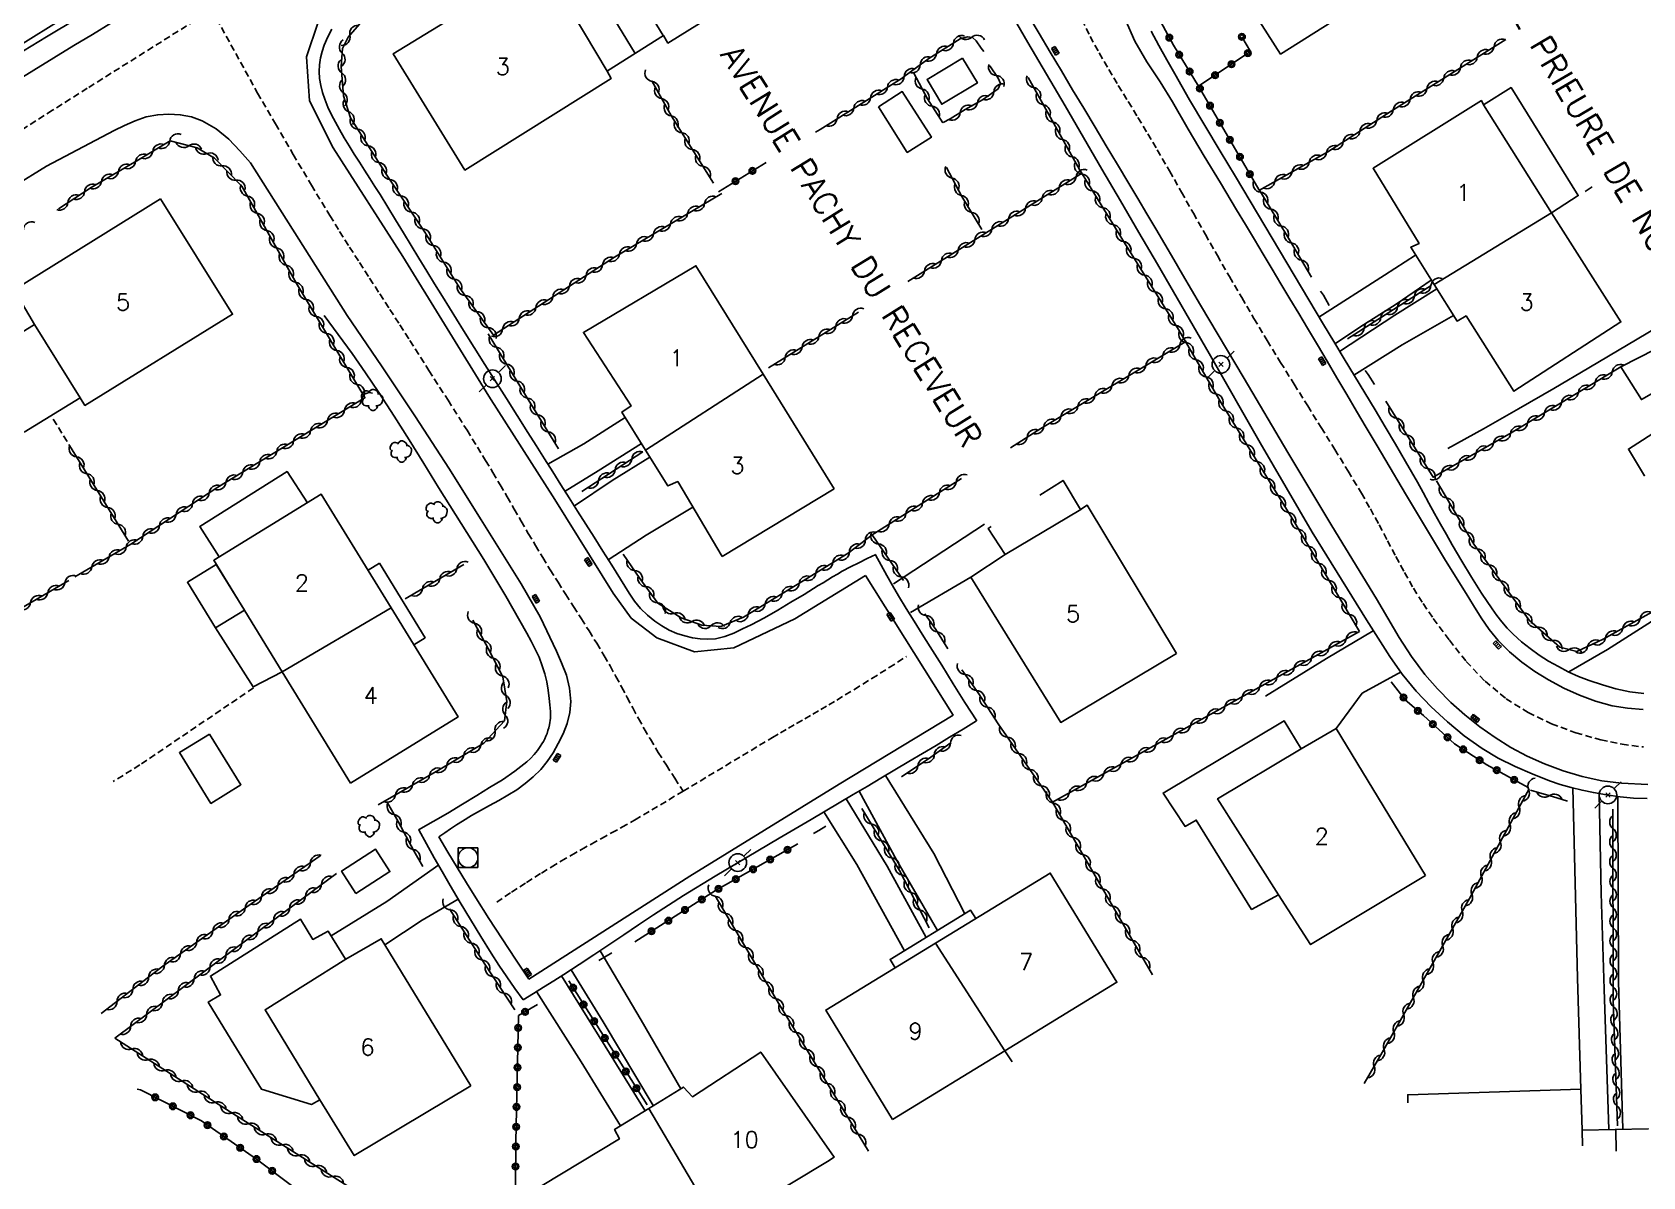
# Model space of a CAD drawing. Header units: millimetres. Extents: x 157000 to 158001, y 157000 to 158002.
# Drawn here: x 157635.6 to 157757.5, y 157336.2 to 157422.8 of the extents above; entities that cross this region are included whole.
import ezdxf
from ezdxf.enums import TextEntityAlignment as Align

# ---------------------------------------------------------------- set-up
doc = ezdxf.new("R2010")
doc.units = ezdxf.units.MM
doc.linetypes.add('DASHED', pattern=[0.75, 0.5, -0.25])
doc.layers.get('0').update_dxf_attribs({"linetype": 'CONTINUOUS'})
for name, color, linetype in [('W0001', 6, 'DASHED'), ('W0008', 7, 'CONTINUOUS'), ('W0014', 7, 'CONTINUOUS'), ('W0017', 7, 'CONTINUOUS'), ('W0101', 7, 'CONTINUOUS'), ('W0104', 1, 'CONTINUOUS'), ('W0112', 1, 'DASHED'), ('W0300', 7, 'CONTINUOUS'), ('W0310', 3, 'CONTINUOUS'), ('W0323', 7, 'CONTINUOUS'), ('W0401', 7, 'CONTINUOUS'), ('W0420', 7, 'CONTINUOUS'), ('W0473', 7, 'CONTINUOUS'), ('W0989', 7, 'CONTINUOUS'), ('W0991', 7, 'CONTINUOUS'), ('W1102', 7, 'CONTINUOUS')]:
    doc.layers.add(name, color=color, linetype=linetype)
doc.styles.get("Standard").update_dxf_attribs({"font": 'romans.shx', "width": 0.85})

# ---------------------------------------------------------------- blocks, each defined once
blk = doc.blocks.new('T473')
for p, q in [((-0.166667, 0.166667), (0.166667, -0.166667)), ((-0.166667, -0.166667), (0.166667, 0.166667)), ((0.500001, 0.500001), (1.000002, 1.000002)), ((-1.000002, -1.000002), (-0.500001, -0.500001))]:
    blk.add_line(p, q)
blk.add_ellipse((0, 0), major_axis=(0.471405, 0.471405), ratio=1, start_param=5.4977871438, end_param=11.780972451)
blk = doc.blocks.new('T300')
for p, q in [((-0.8, 0.51), (-0.86, 0.34)), ((-0.86, 0.34), (-0.86, 0.17)), ((-0.86, 0.17), (-0.74, 0.06)), ((-0.69, 0.63), (-0.8, 0.51)), ((-0.8, -0.06), (-0.74, 0.06)), ((-0.74, 0.06), (-0.69, 0.11)), ((-0.57, 0.69), (-0.69, 0.63)), ((-0.46, 0.69), (-0.57, 0.69)), ((-0.29, 0.63), (-0.46, 0.69)), ((-0.29, 0.63), (-0.17, 0.74)), ((-0.23, 0.57), (-0.29, 0.63)), ((-0.17, 0.74), (-0.06, 0.8)), ((-0.06, 0.8), (0.06, 0.8)), ((0.06, 0.8), (0.23, 0.74)), ((0.23, 0.74), (0.34, 0.63)), ((0.34, 0.63), (0.4, 0.51)), ((0.46, 0.46), (0.34, 0.46)), ((0.4, 0.51), (0.4, 0.46)), ((0.57, 0.4), (0.46, 0.46)), ((0.57, 0.4), (0.69, 0.29)), ((0.69, 0.29), (0.74, 0.17)), ((0.74, 0.06), (0.69, -0.17)), ((0.74, 0.17), (0.74, 0.06)), ((-0.8, -0.17), (-0.8, -0.06)), ((-0.8, -0.23), (-0.8, -0.17)), ((-0.74, -0.34), (-0.8, -0.23)), ((-0.69, -0.4), (-0.74, -0.34)), ((-0.51, -0.46), (-0.69, -0.4)), ((-0.4, -0.46), (-0.51, -0.46)), ((-0.4, -0.46), (-0.34, -0.46)), ((-0.34, -0.46), (-0.34, -0.4)), ((-0.34, -0.51), (-0.34, -0.46)), ((-0.29, -0.63), (-0.34, -0.51)), ((-0.17, -0.74), (-0.29, -0.63)), ((-0.06, -0.8), (-0.17, -0.74)), ((0.06, -0.8), (-0.06, -0.8)), ((0.17, -0.74), (0.06, -0.8)), ((0.23, -0.69), (0.17, -0.74)), ((0.29, -0.46), (0.23, -0.46)), ((0.29, -0.63), (0.23, -0.69)), ((0.46, -0.4), (0.29, -0.46)), ((0.34, -0.51), (0.29, -0.63)), ((0.34, -0.51), (0.34, -0.46)), ((0.57, -0.34), (0.46, -0.4)), ((0.63, -0.29), (0.57, -0.34)), ((0.69, -0.17), (0.63, -0.29))]:
    blk.add_line(p, q)
blk = doc.blocks.new('T401')
for p, q in [((-0.3, 0.3), (0, 0.3)), ((-0.3, -0.25), (-0.3, 0.3)), ((-0.3, 0.15), (0, 0.15)), ((-0.3, 0), (0, 0)), ((0, 0.3), (0, -0.25)), ((-0.3, -0.15), (0, -0.15)), ((-0.3, -0.25), (-0.3, -0.3)), ((-0.3, -0.3), (0, -0.3)), ((0, -0.3), (0, -0.25))]:
    blk.add_line(p, q)
blk = doc.blocks.new('T420')
for p, q in [((0.75, 0.75), (-0.75, 0.75)), ((-0.75, 0.75), (-0.75, -0.75)), ((0.75, 0.75), (0.75, -0.75)), ((0.75, -0.75), (-0.75, -0.75))]:
    blk.add_line(p, q)
blk.add_ellipse((0, 0), major_axis=(-0.53, 0.53), ratio=1, start_param=3.926991, end_param=10.210176)
blk = doc.blocks.new('t310o')
at = {"color": 0, "linetype": 'Continuous'}
for centre, start, end in [((-0.5, 0.38), 216.8699, 323.1304), ((0.5, -0.37), 36.8699, 143.1303)]:
    blk.add_arc(centre, 0.625, start, end, dxfattribs=at)
blk = doc.blocks.new('t323o')
at = {"color": 0, "linetype": 'Continuous'}
for radius in [0.25, 0.15]:
    blk.add_circle((0, 0), radius, dxfattribs=at)

msp = doc.modelspace()

# ---------------------------------------------------------------- linework, layer by layer
at = {"layer": 'W0001'}
for points in [[(157649.15, 157424.47), (157639.73, 157418.55), (157637.09, 157416.88), (157634.46, 157415.21)], [(157649.15, 157424.47), (157652.62, 157418.19), (157653.97, 157415.85), (157655.32, 157413.53), (157656.69, 157411.21), (157658.09, 157408.91), (157658.83, 157407.71), (157659.58, 157406.53), (157660.34, 157405.35), (157661.1, 157404.17), (157661.87, 157402.99), (157662.63, 157401.81), (157663.39, 157400.63), (157664.15, 157399.45), (157665.59, 157397.19), (157667.04, 157394.93), (157668.47, 157392.66), (157669.88, 157390.38), (157670.43, 157389.46), (157670.97, 157388.54), (157671.51, 157387.62), (157672.04, 157386.7), (157672.57, 157385.78), (157673.11, 157384.85), (157673.65, 157383.94), (157674.2, 157383.02), (157674.77, 157382.09), (157675.36, 157381.16), (157675.94, 157380.24), (157676.54, 157379.32), (157677.13, 157378.4), (157677.71, 157377.47), (157678.29, 157376.54), (157678.85, 157375.6), (157679.3, 157374.82), (157679.74, 157374.03), (157680.17, 157373.24), (157680.6, 157372.44), (157681.02, 157371.64), (157681.45, 157370.85), (157681.89, 157370.06), (157682.35, 157369.28), (157682.95, 157368.28), (157683.56, 157367.3), (157684.19, 157366.32), (157684.83, 157365.34)], [(157715, 157423.75), (157715.64, 157422.47), (157716.32, 157421.22), (157717.04, 157419.98), (157717.77, 157418.76), (157718.52, 157417.54), (157719.26, 157416.33), (157720, 157415.11), (157720.72, 157413.89), (157721.64, 157412.29), (157722.55, 157410.69), (157723.45, 157409.09), (157724.36, 157407.49), (157725.27, 157405.89), (157726.18, 157404.29), (157727.11, 157402.7), (157728.04, 157401.11), (157729.04, 157399.45), (157730.05, 157397.8), (157731.08, 157396.15), (157732.11, 157394.5), (157733.13, 157392.86), (157734.16, 157391.21), (157735.17, 157389.56), (157736.17, 157387.9), (157736.85, 157386.71), (157737.51, 157385.51), (157738.14, 157384.3), (157738.78, 157383.1), (157739.43, 157381.89), (157740.11, 157380.7), (157740.84, 157379.54), (157741.61, 157378.41), (157742.83, 157376.77), (157744.11, 157375.16), (157745.53, 157373.66), (157747.12, 157372.34), (157748.79, 157371.29), (157750.57, 157370.44), (157752.41, 157369.76), (157754.3, 157369.22), (157755.9, 157368.89), (157757.52, 157368.69)], [(157684.83, 157365.34), (157691.59, 157369.41), (157692.2, 157369.77), (157692.81, 157370.12), (157693.42, 157370.47), (157694.03, 157370.82), (157694.64, 157371.17), (157695.25, 157371.52), (157695.85, 157371.88), (157696.46, 157372.24), (157697.79, 157373.05), (157699.11, 157373.87), (157700.43, 157374.7), (157701.74, 157375.54)], [(157684.83, 157365.34), (157681.27, 157363.22), (157680.51, 157362.79), (157679.75, 157362.37), (157678.98, 157361.95), (157678.22, 157361.53), (157677.45, 157361.11), (157676.69, 157360.68), (157675.93, 157360.25), (157675.18, 157359.8), (157674.03, 157359.1), (157672.89, 157358.38), (157671.76, 157357.65), (157670.65, 157356.9)]]:
    msp.add_lwpolyline(points, dxfattribs=at)
at = {"layer": 'W0008'}
for points in [[(157641.5, 157423.48), (157640.11, 157422.63), (157638.72, 157421.78), (157635.67, 157419.92), (157632.62, 157418.05)], [(157631.73, 157409.63), (157636.65, 157412.66), (157641.76, 157415.36), (157642.55, 157415.73), (157643.35, 157416.09), (157644.19, 157416.38), (157645.06, 157416.55), (157645.91, 157416.59), (157646.77, 157416.54), (157647.61, 157416.38), (157648.42, 157416.09), (157649.49, 157415.47), (157650.44, 157414.69), (157651.28, 157413.81), (157652.07, 157412.91)], [(157652.07, 157412.91), (157659.39, 157401.34)]]:
    msp.add_lwpolyline(points, dxfattribs=at)
at = {"layer": 'W0014'}
for points in [[(157634.64, 157421.82), (157637.79, 157423.78), (157640.94, 157425.74), (157644.1, 157427.7), (157647.26, 157429.65), (157651.66, 157432.36), (157656.06, 157435.06), (157660.46, 157437.75), (157664.86, 157440.45), (157669.27, 157443.14), (157673.68, 157445.83), (157678.08, 157448.52), (157682.48, 157451.22), (157685.37, 157452.98), (157688.27, 157454.73), (157691.16, 157456.5), (157694.03, 157458.31), (157694.29, 157458.47), (157694.54, 157458.65), (157694.8, 157458.82), (157695.05, 157458.99)], [(157698.64, 157381.67), (157693.29, 157378.4), (157688.67, 157376.2), (157685.69, 157375.9), (157682.85, 157376.94), (157680.9, 157378.45), (157679.53, 157380.34), (157675.11, 157387.42), (157670.11, 157395.25), (157663.6, 157405.82), (157658.35, 157414.05), (157656.56, 157417.59), (157656.32, 157420.92), (157657.2, 157423.55), (157659.92, 157426.25), (157666.27, 157430.49), (157677.39, 157437.14), (157686.92, 157443.04), (157690.78, 157444.83), (157695.21, 157444.65), (157698.82, 157443.07), (157700.9, 157441.14), (157702.68, 157438.33)], [(157634.33, 157421.02), (157636.64, 157422.43), (157638.96, 157423.82)], [(157709.53, 157424.4), (157710.93, 157422.01), (157712.33, 157419.61), (157713.74, 157417.22), (157715.13, 157414.82), (157716.53, 157412.42), (157717.93, 157410.02), (157719.33, 157407.63), (157720.74, 157405.23), (157724.64, 157398.48), (157728.51, 157391.7), (157732.45, 157384.96), (157736.55, 157378.32), (157737.43, 157376.93), (157738.32, 157375.54), (157739.26, 157374.19), (157740.31, 157372.92), (157741.46, 157371.72), (157742.68, 157370.59), (157743.96, 157369.54), (157745.32, 157368.58), (157746.53, 157367.85), (157747.8, 157367.21), (157749.09, 157366.65), (157750.4, 157366.13), (157751.22, 157365.85), (157752.05, 157365.61), (157752.88, 157365.41), (157753.73, 157365.24), (157754.73, 157365.06), (157755.75, 157364.91), (157756.77, 157364.82), (157757.8, 157364.79)], [(157710.84, 157424.27), (157711.77, 157422.7), (157712.61, 157421.28), (157713.46, 157419.86), (157714.31, 157418.44), (157715.16, 157417.03), (157716.01, 157415.61), (157716.86, 157414.19), (157717.71, 157412.77), (157718.56, 157411.35), (157719.24, 157410.2), (157719.92, 157409.05), (157720.6, 157407.9), (157721.28, 157406.75), (157721.96, 157405.59), (157722.64, 157404.44), (157723.32, 157403.29), (157724, 157402.14), (157727.3, 157396.57), (157730.6, 157390.99), (157733.93, 157385.44), (157737.31, 157379.91), (157738.18, 157378.45), (157739.04, 157376.98), (157739.96, 157375.53), (157740.98, 157374.17), (157741.93, 157373.09), (157742.94, 157372.06), (157744.01, 157371.11), (157745.14, 157370.21), (157746.29, 157369.4), (157747.49, 157368.66), (157748.73, 157367.99), (157750.02, 157367.42), (157751.44, 157366.89), (157752.89, 157366.46), (157754.37, 157366.13), (157755.87, 157365.94), (157757.84, 157365.86)], [(157757.49, 157371.53), (157756.32, 157371.62), (157755.16, 157371.81), (157753.9, 157372.15), (157752.67, 157372.6), (157751.49, 157373.14), (157750.34, 157373.76), (157749.31, 157374.4), (157748.32, 157375.11), (157747.39, 157375.89), (157746.52, 157376.74), (157745.83, 157377.58), (157745.23, 157378.47), (157744.66, 157379.4), (157744.1, 157380.31), (157742.54, 157382.8), (157741.02, 157385.32), (157739.52, 157387.85), (157738.02, 157390.37), (157737.28, 157391.62), (157736.53, 157392.87), (157735.8, 157394.12), (157735.06, 157395.38), (157734.32, 157396.63), (157733.58, 157397.88), (157732.84, 157399.13), (157732.1, 157400.38), (157731.43, 157401.5), (157730.76, 157402.62), (157730.08, 157403.74), (157729.41, 157404.86), (157728.74, 157405.98), (157728.07, 157407.1), (157727.39, 157408.23), (157726.72, 157409.35), (157725.5, 157411.38), (157724.28, 157413.42), (157723.07, 157415.46), (157721.86, 157417.51), (157720.93, 157419.03), (157719.94, 157420.54), (157719.03, 157422.11), (157718.3, 157423.77)], [(157658.25, 157423.02), (157657.94, 157422.43), (157657.67, 157421.81), (157657.51, 157421.33), (157657.38, 157420.84), (157657.3, 157420.33), (157657.27, 157419.82), (157657.31, 157419.28), (157657.4, 157418.75), (157657.53, 157418.24), (157657.7, 157417.73), (157657.93, 157417.13), (157658.21, 157416.55), (157658.51, 157415.99), (157658.82, 157415.44), (157659.18, 157414.8), (157659.55, 157414.18), (157659.93, 157413.56), (157660.32, 157412.95), (157660.72, 157412.34), (157661.11, 157411.73), (157661.5, 157411.12), (157661.89, 157410.5), (157662.48, 157409.54), (157663.07, 157408.58), (157663.66, 157407.61), (157664.24, 157406.64), (157664.83, 157405.68), (157665.42, 157404.71), (157666.01, 157403.75), (157666.61, 157402.79), (157668.21, 157400.21), (157669.83, 157397.63), (157671.45, 157395.06), (157673.08, 157392.49), (157673.7, 157391.5), (157674.33, 157390.51), (157674.96, 157389.52), (157675.58, 157388.53), (157676.21, 157387.54), (157676.84, 157386.55), (157677.46, 157385.56), (157678.09, 157384.57), (157678.76, 157383.51), (157679.42, 157382.45), (157680.08, 157381.38), (157680.75, 157380.32)], [(157757.55, 157372.74), (157756.49, 157372.87), (157755.44, 157373.09), (157754.41, 157373.39), (157753.4, 157373.72), (157752.61, 157374.03), (157751.83, 157374.38), (157751.08, 157374.77), (157750.34, 157375.19), (157749.63, 157375.65), (157748.94, 157376.14), (157748.28, 157376.66), (157747.65, 157377.23), (157747.21, 157377.67), (157746.81, 157378.15), (157746.43, 157378.64), (157746.07, 157379.14), (157745.26, 157380.32), (157744.51, 157381.53), (157743.78, 157382.76), (157743.05, 157383.99), (157742.6, 157384.77), (157742.15, 157385.56), (157741.71, 157386.35), (157741.28, 157387.14), (157740.85, 157387.94), (157740.41, 157388.73), (157739.97, 157389.52), (157739.52, 157390.3), (157738.75, 157391.61), (157737.98, 157392.91), (157737.21, 157394.2), (157736.42, 157395.49), (157735.64, 157396.78), (157734.86, 157398.07), (157734.08, 157399.37), (157733.3, 157400.66), (157731.63, 157403.46), (157729.97, 157406.26), (157728.31, 157409.06), (157726.65, 157411.86), (157725.49, 157413.8), (157724.32, 157415.74), (157723.17, 157417.68), (157722.05, 157419.65), (157721.44, 157420.71), (157720.83, 157421.78), (157720.26, 157422.87)], [(157664.81, 157362.42), (157665.92, 157363.05), (157667.03, 157363.69), (157668.13, 157364.35), (157669.21, 157365.02), (157670.18, 157365.62), (157671.15, 157366.21), (157672.09, 157366.85), (157672.99, 157367.56), (157673.27, 157367.82), (157673.55, 157368.11), (157673.8, 157368.41), (157674.02, 157368.73), (157674.14, 157368.92), (157674.25, 157369.11), (157674.35, 157369.31), (157674.44, 157369.51), (157674.53, 157369.72), (157674.6, 157369.93), (157674.67, 157370.14), (157674.72, 157370.36), (157674.78, 157370.86), (157674.79, 157371.37), (157674.75, 157371.87), (157674.7, 157372.37), (157674.62, 157373), (157674.5, 157373.62), (157674.35, 157374.23), (157674.17, 157374.84), (157673.92, 157375.48), (157673.63, 157376.1), (157673.32, 157376.7), (157672.99, 157377.3), (157671.41, 157380.11), (157669.74, 157382.87), (157668.03, 157385.6), (157666.32, 157388.34), (157665.21, 157390.14), (157664.09, 157391.95), (157662.96, 157393.74), (157661.79, 157395.52), (157660.79, 157397), (157659.77, 157398.47), (157658.73, 157399.92), (157657.67, 157401.36)], [(157659.39, 157401.34), (157662.01, 157397.53), (157664.58, 157393.68), (157667.09, 157389.8), (157669.55, 157385.88), (157671.06, 157383.46), (157672.58, 157381.03), (157674.02, 157378.54), (157675.25, 157375.95), (157675.63, 157375.05), (157675.99, 157374.12), (157676.24, 157373.15), (157676.34, 157372.14), (157676.25, 157371.29), (157676.04, 157370.47), (157675.74, 157369.69), (157675.38, 157368.94), (157674.99, 157368.25), (157674.55, 157367.6), (157674.05, 157366.99), (157673.49, 157366.43), (157672.88, 157365.92), (157672.23, 157365.45), (157671.56, 157365.03), (157670.87, 157364.63), (157670.18, 157364.26), (157669.49, 157363.88), (157668.81, 157363.49), (157668.14, 157363.08), (157667.68, 157362.79), (157667.23, 157362.49), (157666.78, 157362.19), (157666.34, 157361.89)], [(157680.74, 157380.33), (157681.15, 157379.73), (157681.61, 157379.17), (157682.12, 157378.66), (157682.68, 157378.2), (157683.21, 157377.85), (157683.77, 157377.54), (157684.36, 157377.29), (157684.97, 157377.1), (157685.53, 157376.96), (157686.11, 157376.87), (157686.69, 157376.84), (157687.27, 157376.88), (157687.99, 157377.05), (157688.67, 157377.31), (157689.32, 157377.62), (157689.97, 157377.94), (157691, 157378.47), (157692, 157379.05), (157692.99, 157379.65), (157693.98, 157380.24), (157694.34, 157380.46), (157694.7, 157380.68), (157695.06, 157380.9), (157695.42, 157381.12), (157695.78, 157381.35), (157696.14, 157381.56), (157696.51, 157381.78), (157696.88, 157381.99), (157697.5, 157382.32), (157698.13, 157382.64), (157698.77, 157382.95), (157699.41, 157383.25)], [(157699.4, 157383.24), (157699.82, 157382.46), (157700.25, 157381.68), (157700.68, 157380.91), (157701.13, 157380.14), (157701.71, 157379.17), (157702.31, 157378.2), (157702.92, 157377.24), (157703.52, 157376.28), (157704.4, 157374.87), (157705.28, 157373.47), (157706.16, 157372.06), (157707.05, 157370.66)], [(157673.16, 157351.11), (157685.34, 157358.9), (157696.65, 157365.87), (157705.26, 157371.1), (157698.63, 157381.67)], [(157707.03, 157370.66), (157706.02, 157370.04), (157705, 157369.43), (157703.98, 157368.81), (157702.96, 157368.2), (157701.91, 157367.58), (157700.86, 157366.95), (157699.8, 157366.33), (157698.75, 157365.71), (157697.69, 157365.08), (157696.64, 157364.46), (157695.59, 157363.84), (157694.53, 157363.21), (157692.11, 157361.78), (157689.68, 157360.36), (157687.25, 157358.92), (157684.85, 157357.44), (157683.71, 157356.72), (157682.58, 157355.98), (157681.45, 157355.23), (157680.33, 157354.47), (157679.2, 157353.72), (157678.08, 157352.96), (157676.95, 157352.22), (157675.81, 157351.48), (157675.04, 157350.99), (157674.27, 157350.5), (157673.5, 157350.02), (157672.72, 157349.54)], [(157672.72, 157349.54), (157672.1, 157350.41), (157671.49, 157351.29), (157670.89, 157352.18), (157670.3, 157353.08), (157669.51, 157354.35), (157668.73, 157355.63), (157667.96, 157356.92), (157667.2, 157358.21), (157666.59, 157359.26), (157665.99, 157360.31), (157665.4, 157361.37), (157664.82, 157362.43)], [(157666.34, 157361.89), (157667.02, 157360.72), (157667.72, 157359.56), (157668.42, 157358.41), (157669.14, 157357.26), (157670.12, 157355.71), (157671.12, 157354.17), (157672.14, 157352.63), (157673.16, 157351.11)]]:
    msp.add_lwpolyline(points, dxfattribs=at)
at = {"layer": 'W0017'}
for points in [[(157732.97, 157401.23), (157732.96, 157401.23), (157737.92, 157404.41), (157740.27, 157405.92)], [(157741.46, 157404.03), (157738.8, 157402.21), (157736.34, 157400.64), (157734.17, 157399.2)], [(157734.52, 157398.62), (157738.69, 157401.38), (157741.87, 157403.36)], [(157743.14, 157401.35), (157739.25, 157399.13), (157735.6, 157396.82)], [(157680.44, 157393.64), (157677.31, 157391.64), (157674.6, 157390.09)], [(157675.89, 157388.06), (157678.41, 157389.59), (157681.68, 157391.66)], [(157682.32, 157390.62), (157679.47, 157388.86), (157676.6, 157386.94)], [(157679.16, 157382.85), (157682.03, 157384.71), (157685.57, 157386.84)], [(157700.76, 157381.05), (157707.65, 157385.55)], [(157706.61, 157381.55), (157702.04, 157378.88)], [(157751.88, 157374.37), (157754.8, 157376.08), (157760.08, 157379.43), (157761.32, 157380.11), (157762.29, 157380.76), (157762.8, 157381.01)], [(157737.06, 157377.48), (157733.54, 157375.38), (157728.92, 157372.53)], [(157739.19, 157374.38), (157736.22, 157372.76), (157734.26, 157370.1)], [(157706.16, 157356.07), (157703.8, 157360.63), (157700.15, 157366.52)], [(157698.15, 157365.35), (157701.01, 157360.1), (157704.09, 157354.8)], [(157752.77, 157342.79), (157752.54, 157351.19), (157752.18, 157365.59)], [(157754.18, 157365.15), (157754.33, 157357.63), (157754.55, 157350.35), (157754.89, 157339.73)], [(157695.49, 157363.78), (157697.98, 157359.8), (157701.58, 157353.27)], [(157703.23, 157354.28), (157700.28, 157359.67), (157697.17, 157364.77)], [(157755.96, 157339.75), (157755.63, 157350.94), (157755.58, 157364.94)], [(157658.18, 157354.39), (157662.39, 157357), (157666.33, 157359.76)], [(157667.79, 157357.17), (157665.07, 157355.59), (157662.26, 157353.71)], [(157684.65, 157342.82), (157681.66, 157348.02), (157678.54, 157353.26)], [(157676.35, 157351.82), (157678.77, 157347.88), (157682.57, 157341.54)], [(157675.62, 157351.36), (157678.93, 157346.05), (157681.95, 157341.16)], [(157680.1, 157340.02), (157677.1, 157344.85), (157673.73, 157350.18)]]:
    msp.add_lwpolyline(points, dxfattribs=at)
at = {"layer": 'W0101'}
for points in [[(157683.35, 157422.53), (157683.68, 157421.97), (157694.86, 157428.92), (157689.44, 157437.69)], [(157675.66, 157425.62), (157674.09, 157428.02), (157662.88, 157421.15), (157668.31, 157412.35), (157679.39, 157419.3), (157679.09, 157419.85), (157679.1, 157419.86)], [(157683.33, 157422.54), (157679.94, 157428.09)], [(157675.66, 157425.62), (157679.09, 157419.85)], [(157750.57, 157409.11), (157745.42, 157417.29), (157745.25, 157417.62), (157737.05, 157412.5), (157740.54, 157406.81), (157739.9, 157406.51), (157741.67, 157403.69)], [(157645.27, 157410.19), (157634.2, 157403.28), (157635.72, 157400.66)], [(157639.18, 157395.12), (157639.18, 157395.12), (157639.55, 157394.54), (157650.72, 157401.44), (157645.27, 157410.19)], [(157741.67, 157403.69), (157743.41, 157400.92), (157744.1, 157401.32), (157747.72, 157395.61), (157755.82, 157400.86), (157750.57, 157409.11)], [(157681.99, 157391.15), (157680.19, 157394.04), (157680.89, 157394.51), (157677.28, 157400.07), (157685.8, 157405.11), (157690.89, 157396.9)], [(157635.72, 157400.66), (157639.18, 157395.12)], [(157690.89, 157396.9), (157696.26, 157388.23)], [(157687.78, 157383.1), (157684.42, 157388.78), (157683.68, 157388.45), (157681.99, 157391.15)], [(157696.26, 157388.23), (157687.78, 157383.1)], [(157654.49, 157374.38), (157649.3, 157382.82), (157657.44, 157387.82), (157662.72, 157379.23)], [(157722.17, 157375.76), (157715.42, 157386.98), (157714.92, 157386.66)], [(157714.94, 157386.66), (157709.21, 157383.25)], [(157709.21, 157383.25), (157706.61, 157381.55), (157713.41, 157370.55), (157722.17, 157375.76)], [(157662.72, 157379.23), (157667.8, 157370.96), (157659.66, 157365.96)], [(157659.66, 157365.96), (157654.49, 157374.38)], [(157741.03, 157358.95), (157734.26, 157370.1), (157731.62, 157368.56)], [(157731.62, 157368.56), (157725.29, 157364.77), (157729.9, 157357.51)], [(157709.18, 157345.69), (157717.67, 157350.88), (157712.62, 157359.15), (157703.93, 157353.85)], [(157729.9, 157357.51), (157732.33, 157353.73), (157741.03, 157358.95)], [(157668.76, 157343.05), (157661.98, 157354.17), (157659.29, 157352.62)], [(157703.93, 157353.85), (157695.63, 157348.78), (157700.68, 157340.5)], [(157657.32, 157341.98), (157653.19, 157348.8), (157659.29, 157352.62)], [(157687.52, 157332.33), (157690.3, 157334.03), (157695.76, 157337.31), (157696.26, 157337.63), (157690.71, 157345.59), (157685.54, 157342.21), (157684.85, 157342.94), (157682.23, 157341.33)], [(157700.68, 157340.5), (157709.18, 157345.69)], [(157657.33, 157341.97), (157657.32, 157341.98), (157659.93, 157337.76), (157668.76, 157343.05)], [(157752.89, 157339.69), (157752.77, 157342.79), (157739.68, 157342.37), (157739.69, 157341.76)], [(157682.23, 157341.33), (157679.64, 157339.74), (157680.01, 157339.02), (157674.15, 157335.49), (157675.65, 157333.13), (157679.12, 157327.3), (157687.52, 157332.33)], [(157752.89, 157339.69), (157752.91, 157338.5)]]:
    msp.add_lwpolyline(points, dxfattribs=at)
msp.add_lwpolyline([(157737.2, 157434.29), (157735.61, 157436.76), (157724.54, 157429.77), (157730.05, 157421.14), (157741.02, 157428.08), (157740.67, 157428.67)], close=True, dxfattribs=at)
at = {"layer": 'W0104'}
for points in [[(157677.76, 157426.83), (157681.21, 157421.19)], [(157679.1, 157419.86), (157683.35, 157422.53)], [(157750.57, 157409.11), (157752.59, 157410.43), (157747.5, 157418.6), (157745.42, 157417.29)], [(157635.72, 157400.66), (157631.57, 157398.09)], [(157760.26, 157399.82), (157758.42, 157398.8), (157755.8, 157397.47), (157757.36, 157394.98), (157759.9, 157396.43), (157761.14, 157394.28), (157756.38, 157391.24), (157757.6, 157389.22), (157757.59, 157389.23)], [(157634.96, 157392.51), (157639.18, 157395.12)], [(157656.4, 157387.18), (157654.85, 157389.53), (157648.25, 157385.38), (157649.7, 157383.07)], [(157714.92, 157386.66), (157713.59, 157388.86), (157711.83, 157387.74)], [(157708.15, 157385.38), (157707.92, 157385.23), (157709.21, 157383.25)], [(157661.84, 157382.6), (157660.98, 157382.07)], [(157664.44, 157376.43), (157665.3, 157376.96), (157661.84, 157382.6)], [(157649.44, 157377.7), (157652.28, 157373.24), (157654.48, 157374.37)], [(157731.62, 157368.56), (157730.32, 157370.67), (157721.16, 157365.2), (157722.82, 157362.67), (157723.67, 157363.16), (157727.86, 157356.39), (157729.9, 157357.51)], [(157659.29, 157352.62), (157659.28, 157352.63), (157657.95, 157354.75), (157656.79, 157354.12), (157655.87, 157355.65), (157649.05, 157351.35), (157649.82, 157349.92), (157648.88, 157349.38), (157650.61, 157346.53), (157652.91, 157342.78), (157656.7, 157341.63), (157657.33, 157341.97)], [(157700.87, 157351.98), (157700.49, 157352.61), (157706.59, 157356.33), (157706.98, 157355.71)], [(157709.18, 157345.69), (157709.73, 157344.85)], [(157757.89, 157339.79), (157757.88, 157339.79), (157752.89, 157339.69)], [(157755.42, 157339.74), (157755.46, 157338.09)]]:
    msp.add_lwpolyline(points, dxfattribs=at)
for points in [[(157705.98, 157420.83), (157703.29, 157419.22), (157704.4, 157417.34), (157707.1, 157418.95)], [(157699.61, 157417.15), (157701.8, 157413.69), (157703.62, 157414.84), (157701.42, 157418.3)], [(157649.49, 157382.51), (157651.62, 157379.05), (157649.44, 157377.7), (157647.31, 157381.16)], [(157648.98, 157369.67), (157651.36, 157365.83), (157649.08, 157364.42), (157646.7, 157368.26)], [(157660.06, 157357.6), (157662.64, 157359.26), (157661.55, 157360.95), (157658.97, 157359.29)]]:
    msp.add_lwpolyline(points, close=True, dxfattribs=at)
at = {"layer": 'W0112'}
for points in [[(157637.15, 157393.51), (157638.38, 157391.5)], [(157652.31, 157373.16), (157643.71, 157367.33), (157641.69, 157366.08)]]:
    msp.add_lwpolyline(points, dxfattribs=at)
at = {"layer": 'W0300'}
msp.add_lwpolyline([(157759.54, 157401.05), (157758.53, 157400.44), (157753.39, 157397.38), (157750.73, 157395.83), (157748.07, 157394.29), (157745.4, 157392.78), (157742.72, 157391.28)], dxfattribs=at)
at = {"layer": 'W0310'}
for points in [[(157671.85, 157430.91), (157667.39, 157428.12), (157663.4, 157425.77), (157661.96, 157424.93), (157660.33, 157423.41), (157659.48, 157422.42), (157659.05, 157421.55), (157658.95, 157420.19), (157659.13, 157417.98), (157659.65, 157416.3), (157662.39, 157411.98), (157665.29, 157407.65), (157667.92, 157403.43), (157670.47, 157399.87), (157679.64, 157405.77), (157687.75, 157410.59)], [(157695.21, 157415.44), (157701.4, 157419.32), (157701.55, 157419.43), (157703.42, 157420.79), (157705.8, 157422.28), (157706.35, 157422.45), (157706.74, 157422.38), (157707.01, 157422.15), (157707.4, 157421.58), (157707.59, 157421.32)], [(157732.39, 157404.24), (157730.66, 157407.2), (157728.45, 157410.83), (157733.64, 157413.74), (157738.42, 157416.81), (157747.1, 157422.25)], [(157708.05, 157420.24), (157708.68, 157419.31), (157708.84, 157418.9), (157708.67, 157418.5), (157707.49, 157417.68), (157706.17, 157416.94), (157705.04, 157416.23), (157704.5, 157415.96)], [(157682.46, 157419.1), (157683.94, 157416.43), (157687.12, 157411.37)], [(157704.48, 157415.92), (157703.32, 157417.75), (157702.28, 157419.69)], [(157736.03, 157377.44), (157730.9, 157386.03), (157725.56, 157394.74), (157722.33, 157400.28), (157718.23, 157406.85), (157714.82, 157412.39), (157710.94, 157419.37)], [(157637.54, 157409.43), (157640.02, 157411.03), (157643.6, 157413.13), (157646.01, 157414.56), (157648.04, 157414.03), (157649.36, 157413.25), (157651.43, 157411.14), (157655.57, 157403.77), (157660.73, 157395.15), (157660.75, 157395.13), (157649.6, 157388.35), (157643.02, 157384.03), (157638.78, 157381.56)], [(157704.76, 157412.54), (157705.93, 157410.36), (157707.44, 157407.86)], [(157701.83, 157403.92), (157715.06, 157412.14)], [(157753.11, 157410.73), (157753.65, 157411.09)], [(157733.73, 157402.11), (157733.29, 157402.9), (157733.07, 157403.2)], [(157735.12, 157399.57), (157741.45, 157403.61)], [(157691.29, 157397.38), (157698.11, 157401.61)], [(157670.07, 157399.96), (157672.9, 157395.32), (157675.39, 157391.26)], [(157709.6, 157391.34), (157711.91, 157392.8), (157722.92, 157399.41)], [(157737.17, 157396.13), (157736.69, 157396.88), (157736.46, 157397.19)], [(157755.8, 157397.47), (157747.38, 157392.38), (157741.61, 157389.11), (157738.03, 157394.86)], [(157638.33, 157381.3), (157632.57, 157377.96), (157622.92, 157372.03), (157610.19, 157392.8)], [(157638.38, 157391.5), (157642.85, 157384.27)], [(157677.17, 157388.03), (157681.78, 157391.02)], [(157699.15, 157384.74), (157705.91, 157389.01)], [(157761.49, 157380.82), (157758.38, 157379.02), (157754.47, 157376.86), (157752.48, 157375.91), (157751.19, 157376.25), (157748.88, 157378.29), (157744.69, 157384.04), (157741.86, 157388.84)], [(157680.3, 157383.29), (157681.56, 157381.45), (157682.91, 157379.57), (157684.69, 157378.46), (157686.25, 157377.92), (157687.69, 157377.82), (157689.39, 157378.51), (157693.47, 157380.98), (157697.33, 157383.37), (157699.15, 157384.74), (157701.51, 157381.28)], [(157668.23, 157382.49), (157663.8, 157379.91)], [(157703.13, 157378.77), (157703.95, 157377.58), (157704.86, 157376.12)], [(157668.92, 157378.28), (157670.07, 157376.15), (157671.17, 157373.99), (157671.48, 157372.12), (157671.3, 157370.67), (157669.74, 157368.97), (157666.3, 157366.94), (157661.75, 157364.31)], [(157736.03, 157377.44), (157726.82, 157372.3), (157712.8, 157364.51), (157720.35, 157351.45)], [(157705.93, 157374.53), (157707.17, 157372.79), (157708.67, 157370.43)], [(157708.67, 157370.43), (157712.8, 157364.51)], [(157705.11, 157369.02), (157703.57, 157367.91), (157701.36, 157366.44)], [(157748.86, 157365.51), (157744.36, 157357.23), (157737.73, 157345.56), (157736.37, 157343.21)], [(157751.78, 157364.58), (157750.64, 157364.94), (157749.66, 157365.23), (157748.96, 157365.43)], [(157665.13, 157359.63), (157664.45, 157360.83), (157663.25, 157363.04), (157662.46, 157364.47)], [(157698.36, 157364.04), (157701.21, 157359.33), (157703.45, 157355)], [(157755.2, 157363.99), (157755.24, 157349.58), (157755.56, 157340.02)], [(157695.64, 157362.7), (157695.1, 157362.36), (157694.7, 157362.13)], [(157657.36, 157360.44), (157651.54, 157356.41), (157645.45, 157352.09), (157640.79, 157348.52)], [(157641.81, 157346.65), (157651.01, 157353.51), (157658.58, 157359.12)], [(157687.25, 157357.42), (157692.13, 157349.18), (157698.87, 157338.1)], [(157667.15, 157356.43), (157669.82, 157352.24), (157672.08, 157348.8)], [(157684.74, 157315.98), (157677.33, 157322.04), (157671.83, 157326.49), (157661.3, 157334.28), (157650.54, 157341.07), (157641.82, 157346.64)]]:
    msp.add_lwpolyline(points, dxfattribs=at)
at = {"layer": 'W0323'}
for points in [[(157729.13, 157436.09), (157722.86, 157432.23), (157721.57, 157431.06), (157720.32, 157429.11), (157720, 157426.89), (157720.56, 157424.36), (157721.95, 157421.8), (157723.84, 157418.71), (157728.49, 157410.76)], [(157723.84, 157418.71), (157726.22, 157420.29), (157727.77, 157421.33), (157727.12, 157422.45)], [(157694.84, 157415.22), (157695.21, 157415.44)], [(157687.51, 157410.72), (157691.11, 157412.93)], [(157748.8, 157365.62), (157745.66, 157367.35), (157743.21, 157368.93), (157740.86, 157371.06), (157739.49, 157372.27), (157738.43, 157373.62)], [(157693.5, 157361.35), (157687.29, 157357.82), (157681.18, 157353.93)], [(157679.43, 157353.1), (157678.46, 157352.52)], [(157676.18, 157350.98), (157682.1, 157341.59)], [(157673.81, 157349.2), (157672.37, 157348.36), (157672.17, 157338.79), (157672.07, 157326.44)], [(157674.52, 157320.29), (157665.21, 157327.94), (157652.53, 157337.5), (157648.38, 157340.39), (157643.75, 157342.73), (157643.5, 157342.79)]]:
    msp.add_lwpolyline(points, dxfattribs=at)
at = {"layer": 'W1102'}
for points in [[(157741.67, 157403.69), (157750.57, 157409.11)], [(157681.99, 157391.15), (157690.89, 157396.9)], [(157654.49, 157374.38), (157662.72, 157379.23)], [(157703.93, 157353.85), (157709.18, 157345.69)], [(157682.23, 157341.33), (157687.52, 157332.33)]]:
    msp.add_lwpolyline(points, dxfattribs=at)

# ---------------------------------------------------------------- block references
at = {"layer": 'W0300'}
for p in [(157661.35, 157394.96), (157663.52, 157391.05), (157666.24, 157386.45), (157661.1, 157362.7)]:
    msp.add_blockref('T300', p, dxfattribs=at)
at = {"layer": 'W0310'}
for p, rotation in [((157659.6, 157422.56), 229.4370110682303), ((157705.29, 157421.96), 32.09375930762501), ((157706.66, 157422.39), 349.4672881774481), ((157746.21, 157421.7), 32.09288767139463), ((157659.02, 157421.21), 266.144138004507), ((157702.77, 157420.32), 36.02006594918586), ((157704.01, 157421.16), 32.09375930762501), ((157744.94, 157420.9), 32.09288767139463), ((157658.99, 157419.71), 274.5728922222524), ((157682.47, 157419.07), 298.9653158338012), ((157701.56, 157419.43), 36.02006594918586), ((157708.54, 157419.51), 303.9290328372024), ((157742.4, 157419.31), 32.09288767139463), ((157743.67, 157420.11), 32.09288767139463), ((157659.11, 157418.21), 274.5728922222524), ((157683.2, 157417.76), 298.9653158338012), ((157700.3, 157418.63), 32.07355779575224), ((157702.93, 157418.49), 118.1276999403034), ((157708.35, 157418.28), 214.7860270144707), ((157711.36, 157418.61), 119.1033747541348), ((157741.13, 157418.51), 32.09288767139463), ((157659.51, 157416.77), 287.4124718049549), ((157683.92, 157416.45), 298.9653158338012), ((157697.75, 157417.04), 32.07355779575224), ((157699.02, 157417.83), 32.07355779575224), ((157703.68, 157417.19), 122.1593209878877), ((157705.8, 157416.71), 212.4975715616132), ((157707.1, 157417.46), 209.2632976247271), ((157712.09, 157417.3), 119.1033747541348), ((157738.59, 157416.92), 32.09288767139463), ((157739.86, 157417.71), 32.09288767139463), ((157660.19, 157415.45), 302.3120735944657), ((157696.48, 157416.24), 32.07355779575224), ((157712.82, 157415.99), 119.1033747541348), ((157737.33, 157416.11), 32.75280259363902), ((157645.97, 157414.54), 30.67281074915301), ((157660.99, 157414.18), 302.3120735944657), ((157684.72, 157415.18), 302.1843112113851), ((157713.55, 157414.67), 119.1033747541348), ((157734.8, 157414.48), 32.75280259363902), ((157736.06, 157415.3), 32.75280259363902), ((157644.68, 157413.77), 30.67281074915301), ((157647.41, 157414.19), 345.241133432024), ((157648.77, 157413.6), 329.5155611717771), ((157661.8, 157412.92), 302.3120735944657), ((157685.52, 157413.91), 302.1843112113851), ((157714.28, 157413.36), 119.1033747541348), ((157733.54, 157413.68), 29.27067237649598), ((157642.09, 157412.25), 30.50471864474795), ((157643.39, 157413.01), 30.50471864474795), ((157649.93, 157412.67), 314.3562542859411), ((157662.61, 157411.65), 303.7967861659741), ((157686.32, 157412.64), 302.1843112113851), ((157705.18, 157411.75), 298.3494539467114), ((157714.57, 157411.83), 31.8374041537904), ((157715.02, 157412.06), 121.635768254112), ((157730.92, 157412.21), 29.27067237649598), ((157732.23, 157412.95), 29.27067237649598), ((157639.52, 157410.71), 32.70249317869365), ((157640.8, 157411.49), 30.50471864474795), ((157650.98, 157411.59), 314.3562542859411), ((157651.85, 157410.39), 299.3304327445566), ((157663.44, 157410.41), 303.7967861659741), ((157705.89, 157410.43), 298.3494539467114), ((157713.3, 157411.04), 31.8374041537904), ((157715.81, 157410.78), 121.635768254112), ((157728.54, 157410.68), 121.3457381697643), ((157729.61, 157411.48), 29.27067237649598), ((157638.26, 157409.9), 32.70249317869365), ((157664.28, 157409.16), 303.7967861659741), ((157686.46, 157409.82), 30.72094834897412), ((157706.67, 157409.15), 301.051200128856), ((157710.75, 157409.46), 31.8374041537904), ((157712.02, 157410.25), 31.8374041537904), ((157716.6, 157409.51), 121.635768254112), ((157729.32, 157409.4), 121.3457381697643), ((157652.59, 157409.08), 299.3304327445566), ((157665.11, 157407.91), 303.7967861659741), ((157683.88, 157408.29), 30.72094834897412), ((157685.17, 157409.06), 30.72094834897412), ((157709.47, 157408.67), 31.8374041537904), ((157717.38, 157408.23), 121.635768254112), ((157730.1, 157408.12), 121.3457381697643), ((157634.89, 157407.89), 29.99232046646743), ((157653.32, 157407.77), 299.3304327445566), ((157682.59, 157407.52), 30.72094834897412), ((157706.92, 157407.09), 31.8374041537904), ((157708.2, 157407.88), 31.8374041537904), ((157718.17, 157406.95), 121.635768254112), ((157730.88, 157406.84), 120.2155279430875), ((157654.06, 157406.46), 299.3304327445566), ((157665.91, 157406.65), 301.9761114667924), ((157680.01, 157405.99), 30.72094834897412), ((157681.3, 157406.76), 30.72094834897412), ((157705.65, 157406.29), 31.8374041537904), ((157718.96, 157405.68), 121.9771285317982), ((157731.63, 157405.54), 120.2155279430875), ((157654.79, 157405.15), 299.3304327445566), ((157666.71, 157405.38), 301.9761114667924), ((157678.74, 157405.19), 32.74975351915867), ((157703.1, 157404.71), 31.8374041537904), ((157704.38, 157405.5), 31.8374041537904), ((157719.76, 157404.41), 121.9771285317982), ((157655.52, 157403.85), 299.3304327445566), ((157667.5, 157404.1), 301.9761114667924), ((157676.22, 157403.57), 32.74975351915867), ((157677.48, 157404.38), 32.74975351915867), ((157720.55, 157403.14), 121.9771285317982), ((157741.44, 157403.61), 32.53318296449567), ((157656.29, 157402.56), 300.924618739978), ((157668.33, 157402.86), 305.6624983682802), ((157674.96, 157402.76), 32.74975351915867), ((157721.35, 157401.86), 121.9771285317982), ((157740.18, 157402.8), 32.53318296449567), ((157657.06, 157401.27), 300.924618739978), ((157669.21, 157401.64), 305.6624983682802), ((157672.43, 157401.13), 32.74975351915867), ((157673.69, 157401.95), 32.74975351915867), ((157697.66, 157401.33), 31.83740415373919), ((157722.14, 157400.59), 121.9771285317982), ((157737.65, 157401.19), 32.53318296449567), ((157738.91, 157401.99), 32.53318296449567), ((157657.84, 157399.99), 300.924618739978), ((157670.08, 157400.42), 305.6624983682802), ((157671.17, 157400.32), 32.74975351915867), ((157695.11, 157399.75), 31.83740415373919), ((157696.39, 157400.54), 31.83740415373919), ((157736.38, 157400.38), 32.53318296449567), ((157658.61, 157398.7), 300.924618739978), ((157670.7, 157398.94), 301.3666433055572), ((157693.84, 157398.96), 31.83740415373919), ((157722.43, 157399.12), 30.99358812151139), ((157722.91, 157399.3), 120.2056567221857), ((157659.38, 157397.41), 300.924618739978), ((157671.48, 157397.66), 301.3666433055572), ((157692.56, 157398.17), 31.83740415373919), ((157719.86, 157397.57), 30.99358812151139), ((157721.15, 157398.34), 30.99358812151139), ((157723.66, 157398), 120.2056567221857), ((157660.15, 157396.13), 300.924618739978), ((157672.26, 157396.38), 301.3666433055572), ((157717.29, 157396.03), 30.99358812151139), ((157718.57, 157396.8), 30.99358812151139), ((157724.41, 157396.71), 120.2056567221857), ((157753.87, 157396.31), 211.2075328771577), ((157755.16, 157397.09), 211.2075328771577), ((157660.47, 157394.95), 211.2814191331618), ((157673.04, 157395.1), 301.5310637892788), ((157716, 157395.26), 30.99358812151139), ((157725.17, 157395.41), 120.2056567221857), ((157751.31, 157394.75), 211.2075328771577), ((157752.59, 157395.53), 211.2075328771577), ((157659.19, 157394.18), 211.2814191331618), ((157673.82, 157393.82), 301.5310637892788), ((157713.43, 157393.71), 30.99358812151139), ((157714.72, 157394.48), 30.99358812151139), ((157725.94, 157394.12), 121.5156774564431), ((157738.82, 157393.58), 121.8995706359372), ((157750.03, 157393.98), 211.2075328771577), ((157656.63, 157392.62), 211.2814191331618), ((157657.91, 157393.4), 211.2814191331618), ((157674.61, 157392.54), 301.5310637892788), ((157712.14, 157392.94), 30.99358812151139), ((157726.72, 157392.84), 121.5156774564431), ((157739.61, 157392.31), 121.8995706359372), ((157747.46, 157392.42), 211.2075328771577), ((157748.74, 157393.2), 211.2075328771577), ((157654.06, 157391.06), 211.2814191331618), ((157655.34, 157391.84), 211.2814191331618), ((157710.87, 157392.14), 32.27344768829583), ((157727.51, 157391.57), 121.5156774564431), ((157740.41, 157391.04), 121.8995706359372), ((157746.16, 157391.68), 209.5082382664697), ((157638.91, 157390.65), 301.6794973676029), ((157652.78, 157390.28), 211.2814191331618), ((157680.94, 157390.48), 32.96444073345337), ((157728.29, 157390.29), 121.5156774564431), ((157741.2, 157389.76), 121.8995706359372), ((157743.55, 157390.2), 209.5082382664697), ((157744.85, 157390.94), 209.5082382664697), ((157639.69, 157389.37), 301.6794973676029), ((157650.22, 157388.72), 211.2814191331618), ((157651.5, 157389.5), 211.2814191331618), ((157678.43, 157388.85), 32.96444073345337), ((157679.68, 157389.66), 32.96444073345337), ((157705.49, 157388.74), 32.27344768853271), ((157729.07, 157389.01), 121.5156774564431), ((157742.24, 157389.46), 209.5082382664697), ((157640.48, 157388.1), 301.6794973676029), ((157648.95, 157387.92), 213.2861134231946), ((157704.23, 157387.94), 32.27344768853271), ((157729.86, 157387.73), 121.5156774564431), ((157742.62, 157387.54), 120.5578858633533), ((157641.27, 157386.82), 301.6794973676029), ((157646.44, 157386.28), 213.2861134231946), ((157647.69, 157387.1), 213.2861134231946), ((157701.69, 157386.34), 32.27344768853271), ((157702.96, 157387.14), 32.27344768853271), ((157730.64, 157386.45), 121.5156774564431), ((157743.38, 157386.25), 120.5578858633533), ((157642.06, 157385.54), 301.6794973676029), ((157645.19, 157385.45), 213.2861134231946), ((157700.42, 157385.54), 32.27344768853271), ((157731.42, 157385.17), 120.8419427683747), ((157744.14, 157384.96), 120.5578858633533), ((157642.67, 157383.82), 210.175902830287), ((157643.93, 157384.63), 213.2861134231946), ((157698.62, 157384.34), 36.91017232812466), ((157699.62, 157384.05), 304.2478300113801), ((157732.19, 157383.88), 120.8419427683747), ((157744.94, 157383.69), 126.0599294834938), ((157641.37, 157383.07), 210.175902830287), ((157696.16, 157382.64), 31.81820830206221), ((157697.42, 157383.44), 36.91017232812466), ((157700.47, 157382.81), 304.2478300113801), ((157732.95, 157382.59), 120.8419427683747), ((157745.82, 157382.48), 126.0599294834938), ((157640.07, 157382.32), 210.175902830287), ((157666.4, 157381.42), 210.2652961316574), ((157667.69, 157382.18), 210.2652961316574), ((157681.15, 157382.05), 304.3591641151291), ((157694.88, 157381.85), 31.81820830206221), ((157701.31, 157381.57), 304.2478300113801), ((157733.72, 157381.3), 120.8419427683747), ((157746.71, 157381.27), 126.0599294834938), ((157636.73, 157380.37), 210.1759028305108), ((157638.03, 157381.13), 210.1759028305108), ((157665.1, 157380.67), 210.2652961316574), ((157682.01, 157380.82), 305.5319176849529), ((157692.32, 157380.28), 31.17198395293681), ((157693.61, 157381.06), 31.81820830206221), ((157734.49, 157380.01), 120.8419427683747), ((157747.59, 157380.05), 126.0599294834938), ((157635.43, 157379.62), 210.1759028305108), ((157682.88, 157379.6), 305.5319176849529), ((157691.04, 157379.51), 31.17198395293681), ((157735.26, 157378.73), 120.8419427683747), ((157748.47, 157378.84), 126.0599294834938), ((157669.04, 157378.05), 298.342406775223), ((157684.14, 157378.8), 328.1453185452716), ((157685.5, 157378.18), 341.1052936131817), ((157688.4, 157378.11), 22.14183357629183), ((157689.76, 157378.73), 31.17198395293681), ((157703.22, 157378.63), 304.5350120191997), ((157749.49, 157377.75), 138.6337844295325), ((157757.26, 157378.4), 209.0122955212273), ((157669.75, 157376.73), 298.342406775223), ((157686.96, 157377.87), 355.686975088553), ((157704.07, 157377.39), 301.9664305823648), ((157735.01, 157376.87), 209.1701504751262), ((157750.61, 157376.76), 138.6337844295325), ((157754.64, 157376.95), 209.0122955212273), ((157755.95, 157377.68), 209.0122955212273), ((157670.45, 157375.4), 297.020105982799), ((157732.39, 157375.41), 209.1701504751262), ((157733.7, 157376.14), 209.1701504751262), ((157751.9, 157376.06), 165.0520742423926), ((157753.29, 157376.29), 205.5069380886749), ((157671.13, 157374.06), 297.020105982799), ((157706.18, 157374.18), 305.2692130986243), ((157731.08, 157374.68), 209.1701504751262), ((157671.4, 157372.59), 279.5268668200083), ((157707.05, 157372.96), 305.2692130986243), ((157728.46, 157373.21), 209.1701504751262), ((157729.77, 157373.94), 209.1701504751262), ((157707.86, 157371.7), 302.4885131352536), ((157725.84, 157371.75), 209.0556453420175), ((157727.15, 157372.48), 209.1701504751262), ((157671.36, 157371.1), 263.0205272312451), ((157724.53, 157371.03), 209.0556453420175), ((157670.59, 157369.89), 227.4056757426007), ((157709.37, 157369.43), 304.9413579419812), ((157721.91, 157369.57), 209.0556453420175), ((157723.22, 157370.3), 209.0556453420175), ((157668.23, 157368.08), 210.5331912953238), ((157669.52, 157368.84), 210.5331912953238), ((157703.84, 157368.11), 215.6217816283214), ((157705.06, 157368.99), 215.6217816283214), ((157710.23, 157368.2), 304.9413579419812), ((157719.28, 157368.11), 209.0556453420175), ((157720.6, 157368.84), 209.0556453420175), ((157666.94, 157367.32), 210.5331912953238), ((157702.6, 157367.27), 213.7199308503022), ((157711.09, 157366.97), 304.9413579419812), ((157717.97, 157367.38), 209.0556453420175), ((157664.34, 157365.81), 210.003059979483), ((157665.64, 157366.56), 210.003059979483), ((157711.95, 157365.74), 304.9413579419812), ((157715.35, 157365.93), 209.0556453420175), ((157716.66, 157366.65), 209.0556453420175), ((157748.83, 157365.46), 241.4681692738205), ((157663.05, 157365.06), 210.003059979483), ((157712.85, 157364.44), 300.0143456877464), ((157714.04, 157365.2), 209.0556453420175), ((157748.11, 157364.14), 241.4681692738205), ((157750.4, 157365.01), 163.4836712477999), ((157662.96, 157363.57), 118.7228647984246), ((157699.07, 157362.86), 301.1671726461566), ((157713.6, 157363.14), 300.0143456877464), ((157747.4, 157362.83), 241.4681692738205), ((157663.68, 157362.25), 118.6540955758881), ((157699.84, 157361.58), 301.1671726461566), ((157714.35, 157361.84), 300.0143456877464), ((157755.21, 157362.51), 270.1630654322737), ((157664.4, 157360.94), 118.6540955758881), ((157715.1, 157360.54), 300.0143456877464), ((157746.68, 157361.51), 241.4681692738205), ((157755.21, 157361.01), 270.1630654322737), ((157656.61, 157359.92), 214.708452199793), ((157700.62, 157360.29), 301.1671726461566), ((157715.85, 157359.24), 300.0143456877464), ((157745.96, 157360.19), 241.4681692738205), ((157755.21, 157359.51), 270.1630654322737), ((157654.14, 157358.21), 214.708452199793), ((157655.37, 157359.07), 214.708452199793), ((157657.46, 157358.29), 36.53537194886017), ((157701.38, 157359), 297.3967396492993), ((157716.6, 157357.94), 300.0143456877464), ((157745.25, 157358.87), 241.4681692738205), ((157755.22, 157358.01), 270.1630654322737), ((157652.91, 157357.36), 214.708452199793), ((157656.25, 157357.4), 36.53537194886017), ((157687.28, 157357.38), 300.5881259144617), ((157702.07, 157357.67), 297.3967396492993), ((157744.53, 157357.55), 241.4681692738205), ((157651.67, 157356.5), 214.708452199793), ((157655.05, 157356.5), 36.53537194886017), ((157667.2, 157356.36), 302.4791644322938), ((157688.04, 157356.09), 300.5881259144617), ((157702.76, 157356.34), 297.3967396492993), ((157717.35, 157356.64), 300.0143456877464), ((157743.8, 157356.25), 240.4303896646832), ((157755.22, 157356.51), 270.1630654322737), ((157649.23, 157354.77), 215.3832661604773), ((157650.45, 157355.64), 215.3832661604773), ((157652.64, 157354.72), 36.53537194886017), ((157653.84, 157355.61), 36.53537194886017), ((157668, 157355.09), 302.4791644322938), ((157688.8, 157354.8), 300.5881259144617), ((157718.1, 157355.34), 300.0143456877464), ((157743.06, 157354.94), 240.4303896646832), ((157755.23, 157355.01), 270.1630654322737), ((157648, 157353.9), 215.3832661604773), ((157651.43, 157353.82), 36.53537194886017), ((157668.81, 157353.83), 302.4791644322938), ((157689.57, 157353.51), 300.5881259144617), ((157718.85, 157354.04), 300.0143456877464), ((157742.32, 157353.64), 240.4303896646832), ((157755.23, 157353.51), 270.1630654322737), ((157645.56, 157352.16), 215.3832661604773), ((157646.78, 157353.03), 215.3832661604773), ((157649.02, 157352.03), 36.74512480404528), ((157650.23, 157352.93), 36.74512480404528), ((157669.62, 157352.56), 302.4791644322938), ((157690.33, 157352.22), 300.5881259144617), ((157719.6, 157352.75), 300.0143456877464), ((157741.58, 157352.33), 240.4303896646832), ((157755.24, 157352.01), 270.1630654322737), ((157644.37, 157351.26), 217.4623780280141), ((157647.82, 157351.13), 36.74512480404528), ((157670.43, 157351.3), 303.2585561293694), ((157691.09, 157350.92), 300.5881259144617), ((157740.84, 157351.03), 240.4303896646832), ((157643.17, 157350.34), 217.4623780280141), ((157646.62, 157350.24), 36.74512480404528), ((157671.26, 157350.05), 303.2585561293694), ((157691.86, 157349.63), 300.5881259144617), ((157740.1, 157349.72), 240.4303896646832), ((157755.24, 157350.51), 270.1630654322737), ((157641.98, 157349.43), 217.4623780280141), ((157644.22, 157348.44), 36.74512480404528), ((157645.42, 157349.34), 36.74512480404528), ((157692.63, 157348.35), 301.3204638430278), ((157739.36, 157348.42), 240.4303896646832), ((157755.26, 157349.02), 271.8921990132356), ((157643.01, 157347.54), 36.74512480404528), ((157693.41, 157347.07), 301.3204638430278), ((157738.62, 157347.11), 240.4303896646832), ((157755.31, 157347.52), 271.8921990132356), ((157694.19, 157345.79), 301.3204638430278), ((157737.88, 157345.81), 240.4303896646832), ((157755.36, 157346.02), 271.8921990132356), ((157643.09, 157345.83), 147.390276887666), ((157644.35, 157345.02), 147.390276887666), ((157694.97, 157344.5), 301.3204638430278), ((157737.13, 157344.51), 239.8894401656412), ((157755.41, 157344.52), 271.8921990132356), ((157645.61, 157344.21), 147.390276887666), ((157646.88, 157343.41), 147.390276887666), ((157648.14, 157342.6), 147.390276887666), ((157695.75, 157343.22), 301.3204638430278), ((157755.46, 157343.02), 271.8921990132356), ((157649.41, 157341.79), 147.390276887666), ((157696.53, 157341.94), 301.3204638430278), ((157755.51, 157341.52), 271.8921990132356), ((157650.67, 157340.98), 147.7522014545094), ((157651.94, 157340.18), 147.7522014545094), ((157697.31, 157340.66), 301.3204638430278), ((157653.21, 157339.38), 147.7522014545094), ((157698.09, 157339.38), 301.3204638430278), ((157654.48, 157338.58), 147.7522014545094), ((157655.74, 157337.78), 147.7522014545094), ((157657.01, 157336.98), 147.7522014545094), ((157658.28, 157336.18), 147.7522014545094)]:
    msp.add_blockref('t310o', p, dxfattribs=dict(at, rotation=rotation))
at = {"layer": 'W0323'}
for p, rotation in [((157721.63, 157422.38), 298.3953581390563), ((157727.13, 157422.44), 120.177066987068), ((157722.38, 157421.09), 301.5234376382459), ((157727.58, 157421.21), 33.86871748430259), ((157723.17, 157419.81), 301.5234376382459), ((157725.09, 157419.54), 33.4951846738845), ((157726.34, 157420.37), 33.86871748430259), ((157723.95, 157418.53), 300.3114608498985), ((157724.71, 157417.23), 300.3114608498985), ((157725.46, 157415.94), 300.3114608498985), ((157726.22, 157414.64), 300.3114608498985), ((157690.07, 157412.29), 31.50112666996493), ((157726.98, 157413.35), 300.3114608498985), ((157688.79, 157411.51), 31.50112666996493), ((157727.73, 157412.05), 300.3114608498985), ((157739.35, 157372.44), 127.9979106559234), ((157740.45, 157371.42), 138.6785544231391), ((157741.57, 157370.42), 137.849012849225), ((157742.68, 157369.42), 137.849012849225), ((157743.87, 157368.51), 146.9695407555937), ((157745.12, 157367.69), 146.9695407555937), ((157746.41, 157366.93), 151.1611952696028), ((157747.73, 157366.2), 151.1611952696028), ((157691.42, 157360.17), 209.5938444036062), ((157692.73, 157360.91), 209.5938444036062), ((157688.82, 157358.69), 209.5938444036062), ((157690.12, 157359.43), 209.5938444036062), ((157687.51, 157357.95), 209.5938444036062), ((157684.97, 157356.35), 212.4894006947588), ((157686.24, 157357.15), 212.4894006947588), ((157683.71, 157355.54), 212.4894006947588), ((157682.44, 157354.74), 212.4894006947588), ((157676.51, 157350.47), 302.1858693209102), ((157677.3, 157349.2), 302.1858693209102), ((157672.86, 157348.65), 210.1548314318801), ((157678.1, 157347.93), 302.1858693209102), ((157672.35, 157347.43), 268.7909278597277), ((157678.9, 157346.66), 302.1858693209102), ((157672.32, 157345.93), 268.7909278597277), ((157679.7, 157345.4), 302.1858693209102), ((157672.29, 157344.44), 268.7909278597277), ((157680.5, 157344.13), 302.1858693209102), ((157672.26, 157342.94), 268.7909278597277), ((157681.3, 157342.86), 302.1858693209102), ((157644.86, 157342.17), 153.0839003728181), ((157646.2, 157341.49), 153.0839003728181), ((157647.54, 157340.81), 153.0839003728181), ((157672.22, 157341.44), 268.7909278597277), ((157648.83, 157340.07), 145.1666189408311), ((157650.07, 157339.21), 145.1666189408311), ((157672.19, 157339.94), 268.7909278597277), ((157651.3, 157338.35), 145.1666189408311), ((157672.17, 157338.44), 269.5223530087306), ((157652.53, 157337.5), 142.9987680349842), ((157653.73, 157336.6), 142.9987680349842), ((157672.15, 157336.94), 269.5223530087306)]:
    msp.add_blockref('t323o', p, dxfattribs=dict(at, rotation=rotation))
at = {"layer": 'W0401'}
for p, rotation in [((157712.87, 157421.31), 210.7759531269074), ((157733.33, 157397.97), 30.59005768949996), ((157677.78, 157382.77), 31.96172359937859), ((157673.55, 157379.83), 209.8613907970427), ((157700.66, 157378.62), 32.11734262942817), ((157746.56, 157376.51), 43.81701954555313), ((157744.7, 157370.74), 231.7314789345051), ((157675.15, 157367.95), 147.177466293034), ((157672.94, 157351.54), 214.0485699658273)]:
    msp.add_blockref('T401', p, dxfattribs=dict(at, rotation=rotation))
at = {"layer": 'W0420'}
msp.add_blockref('T420', (157668.55, 157360.31), dxfattribs=at)
at = {"layer": 'W0473'}
for p in [(157725.54, 157397.65), (157670.39, 157396.56), (157754.83, 157365.06), (157688.96, 157359.94)]:
    msp.add_blockref('T473', p, dxfattribs=at)

# ---------------------------------------------------------------- texts
at = {"layer": 'W0989'}
for s, rotation, p in [('AVENUE PRIEURE DE NOTRE-DAME', 300.4101, (157743.77, 157430.51)), ('AVENUE PACHY DU RECEVEUR', 301.7277, (157687.6, 157421.1))]:
    msp.add_text(s, height=1.75, rotation=rotation, dxfattribs=at).set_placement(p)
at = {"layer": 'W0991'}
for s, p in [('3', (157671.18, 157420.19)), ('1', (157743.89, 157410.66)), ('5', (157642.44, 157402.36)), ('3', (157748.68, 157402.36)), ('1', (157684.33, 157398.13)), ('3', (157688.94, 157390)), ('2', (157655.97, 157381.1)), ('5', (157714.35, 157378.77)), ('4', (157661.19, 157372.59)), ('2', (157733.17, 157361.92)), ('7', (157710.79, 157352.42)), ('9', (157702.42, 157347.18)), ('6', (157660.94, 157345.97)), ('10', (157689.48, 157338.96))]:
    msp.add_text(s, height=1.25, dxfattribs=at).set_placement(p, align=Align.MIDDLE_CENTER)

doc.saveas('drawing.dxf')
